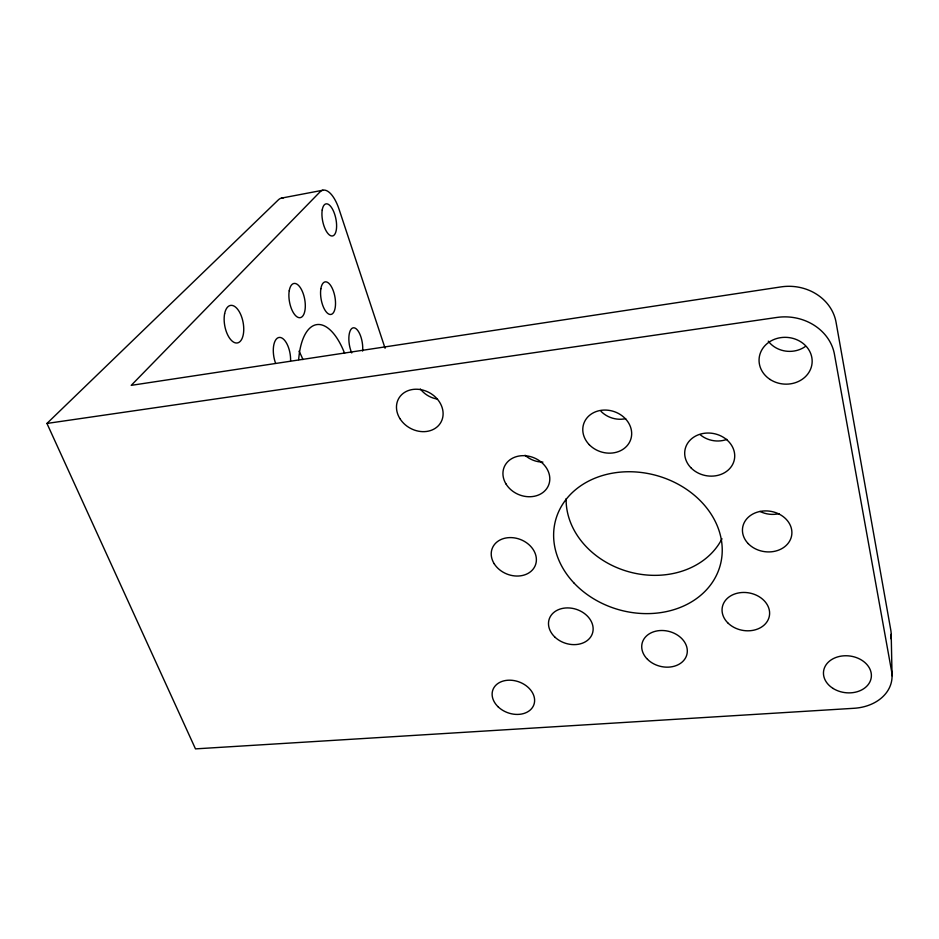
<?xml version="1.0" encoding="UTF-8"?>
<svg xmlns="http://www.w3.org/2000/svg" width="939" height="939" viewBox="0 0 939 939"><rect width="100%" height="100%" fill="white"/><g stroke="black" fill="none" stroke-linecap="round" stroke-linejoin="round"><path stroke-width="1.41" d="M46.95 423.442L776.917 317.441A49.227 43.347 4.6 0 1 834.454 354.296L891.581 671.197A44.544 34.227 7.1 0 1 853.997 708.288L195.476 748.876L46.95 423.442L278.367 199.854A30.013 13.111 78 0 1 283.214 197.988M281.489 198.106L322.899 190.218M385.084 348.263L339.073 209.291A30.306 12.395 78.4 0 0 319.964 191.943L131.225 385.354L781.072 286.888A47.091 41.95 3.3 0 1 836.05 322.23L890.759 629.881A42.783 33.464 6.4 0 1 890.911 638.743M891.205 634.33L892.05 675.751M299.001 351.174A59.509 27.654 81.3 0 1 302.945 359.59M726.88 439.382A24.109 20.799 10.8 0 1 700.165 434.675M779.065 513.633A23.804 19.872 8.1 0 1 759.956 511.415M542.906 462.105A23.006 19.414 22.2 0 1 525.054 455.239M625.691 418.641A23.757 20.611 17.9 0 1 601.054 411.376M437.48 399.087A23.229 19.672 29.6 0 1 420.367 389.016M805.427 346.432A25.412 22.642 3.3 0 1 768.278 341.162M721.985 538.751A81.939 68.019 15.3 0 1 630.679 572.274A81.939 68.019 15.3 0 1 566.123 498.703M298.661 359.614A60.119 26.163 81.4 0 1 316.901 324.589A60.119 26.163 81.4 0 1 344.59 353.287M351.738 352.935A15.94 6.55 80.8 0 1 349.625 332.371A15.94 6.55 80.8 0 1 358.064 330.915A15.94 6.55 80.8 0 1 362.618 351.069M275.55 363.158A17.9 8.263 80.6 0 1 279.012 337.465A17.9 8.263 80.6 0 1 290.597 360.635M574.245 583.283A85.343 69.697 15.6 0 0 717.607 572.778A85.343 69.697 15.6 0 0 621.9 472A85.343 69.697 15.6 0 0 574.245 583.283M690.764 467.61A25.153 21.397 11.4 0 0 733.336 462.927A25.153 21.397 11.4 0 0 705.013 433.196A25.153 21.397 11.4 0 0 690.764 467.61M748.148 543.564A24.825 20.4 8.8 0 0 790.368 539.655A24.825 20.4 8.8 0 0 762.984 511.027A24.825 20.4 8.8 0 0 748.148 543.564M727.666 622.733A23.933 18.991 10.6 0 0 768.208 619.634A23.933 18.991 10.6 0 0 741.646 592.532A23.933 18.991 10.6 0 0 727.666 622.733M647.499 659.331A23.076 17.994 14.2 0 0 686.163 656.619A23.076 17.994 14.2 0 0 659.882 630.562A23.076 17.994 14.2 0 0 647.499 659.331M554.644 636.853A22.771 17.818 18.3 0 0 592.239 633.978A22.771 17.818 18.3 0 0 565.595 607.979A22.771 17.818 18.3 0 0 554.644 636.853M494.184 563.717A23.146 18.545 21.5 0 0 533.305 568.905A23.146 18.545 21.5 0 0 513.926 537.824A23.146 18.545 21.5 0 0 494.184 563.717M505.957 483.89A23.968 19.907 22.2 0 0 546.545 488.855A23.968 19.907 22.2 0 0 526.591 455.861A23.968 19.907 22.2 0 0 505.957 483.89M589.293 444.722A24.778 21.174 18.2 0 0 630.585 439.875A24.778 21.174 18.2 0 0 601.817 410.237A24.778 21.174 18.2 0 0 589.293 444.722M498.269 706.95A21.808 16.409 19.9 0 0 533.868 704.743A21.808 16.409 19.9 0 0 507.964 680.235A21.808 16.409 19.9 0 0 498.269 706.95M399.932 418.63A24.214 20.177 29.3 0 0 440.297 423.301A24.214 20.177 29.3 0 0 419.134 389.392A24.214 20.177 29.3 0 0 399.932 418.63M770.144 379.497A26.574 23.393 4.6 0 0 812.035 363.51A26.574 23.393 4.6 0 0 774.64 339.225A26.574 23.393 4.6 0 0 770.144 379.497M833.093 688.451A24.05 18.475 7.1 0 0 871.228 677.676A24.05 18.475 7.1 0 0 837.94 656.819A24.05 18.475 7.1 0 0 833.093 688.451M320.856 288.813A16.55 6.996 79.8 0 0 329.835 314.436A16.55 6.996 79.8 0 0 333.451 291.254A16.55 6.996 79.8 0 0 320.856 288.813M289.235 290.785A17.372 7.7 79.5 0 0 298.954 317.652A17.372 7.7 79.5 0 0 303.086 293.273A17.372 7.7 79.5 0 0 289.235 290.785M224.632 313.685A19.085 9.331 79.5 0 0 235.971 342.981A19.085 9.331 79.5 0 0 241.264 315.868A19.085 9.331 79.5 0 0 224.632 313.685M322.218 210.019A16.35 6.69 78.4 0 0 331.021 235.842A16.35 6.69 78.4 0 0 334.566 213.904A16.35 6.69 78.4 0 0 322.218 210.019"/></g></svg>
